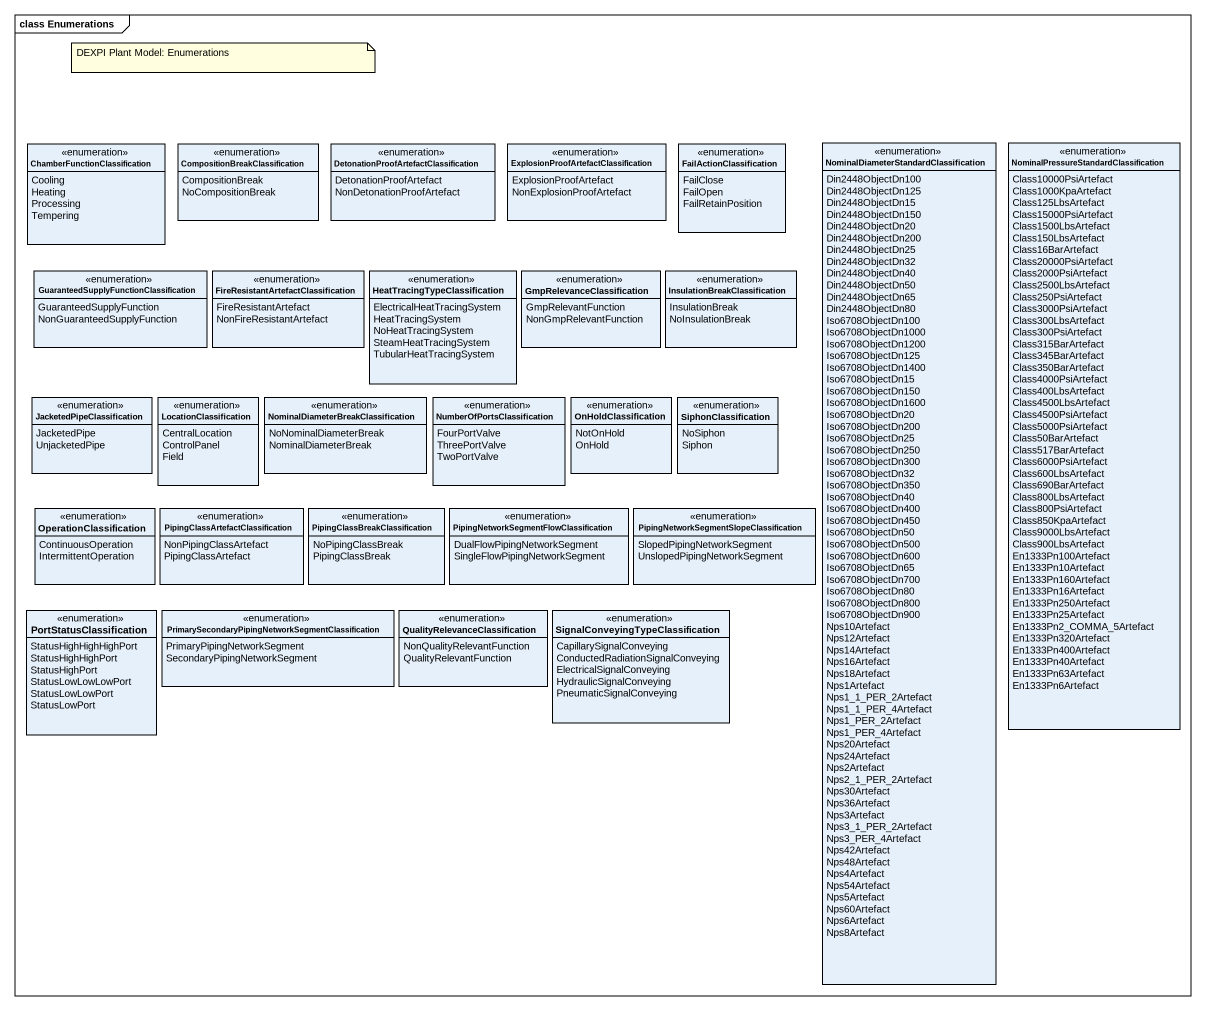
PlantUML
@startuml
mainframe class Enumerations
hide circle
hide empty members
enum "ChamberFunctionClassification" as ChamberFunctionClassificatio {
  Cooling
  Heating
  Processing
  Tempering
}
enum "CompositionBreakClassification" as CompositionBreakClassificati {
  CompositionBreak
  NoCompositionBreak
}
enum "DetonationProofArtefactClassification" as DetonationProofArtefactClass {
  DetonationProofArtefact
  NonDetonationProofArtefact
}
enum "ExplosionProofArtefactClassification" as ExplosionProofArtefactClassi {
  ExplosionProofArtefact
  NonExplosionProofArtefact
}
enum FailActionClassification {
  FailClose
  FailOpen
  FailRetainPosition
}
enum "NominalDiameterStandardClassification" as NominalDiameterStandardClass {
  Din2448ObjectDn100
  Din2448ObjectDn125
  Din2448ObjectDn15
  Din2448ObjectDn150
  Din2448ObjectDn20
  Din2448ObjectDn200
  Din2448ObjectDn25
  Din2448ObjectDn32
  Din2448ObjectDn40
  Din2448ObjectDn50
  Din2448ObjectDn65
  Din2448ObjectDn80
  Iso6708ObjectDn100
  Iso6708ObjectDn1000
  Iso6708ObjectDn1200
  Iso6708ObjectDn125
  Iso6708ObjectDn1400
  Iso6708ObjectDn15
  Iso6708ObjectDn150
  Iso6708ObjectDn1600
  Iso6708ObjectDn20
  Iso6708ObjectDn200
  Iso6708ObjectDn25
  Iso6708ObjectDn250
  Iso6708ObjectDn300
  Iso6708ObjectDn32
  Iso6708ObjectDn350
  Iso6708ObjectDn40
  Iso6708ObjectDn400
  Iso6708ObjectDn450
  Iso6708ObjectDn50
  Iso6708ObjectDn500
  Iso6708ObjectDn600
  Iso6708ObjectDn65
  Iso6708ObjectDn700
  Iso6708ObjectDn80
  Iso6708ObjectDn800
  Iso6708ObjectDn900
  Nps10Artefact
  Nps12Artefact
  Nps14Artefact
  Nps16Artefact
  Nps18Artefact
  Nps1Artefact
  Nps1_1_PER_2Artefact
  Nps1_1_PER_4Artefact
  Nps1_PER_2Artefact
  Nps1_PER_4Artefact
  Nps20Artefact
  Nps24Artefact
  Nps2Artefact
  Nps2_1_PER_2Artefact
  Nps30Artefact
  Nps36Artefact
  Nps3Artefact
  Nps3_1_PER_2Artefact
  Nps3_PER_4Artefact
  Nps42Artefact
  Nps48Artefact
  Nps4Artefact
  Nps54Artefact
  Nps5Artefact
  Nps60Artefact
  Nps6Artefact
  Nps8Artefact
}
enum "NominalPressureStandardClassification" as NominalPressureStandardClass {
  Class10000PsiArtefact
  Class1000KpaArtefact
  Class125LbsArtefact
  Class15000PsiArtefact
  Class1500LbsArtefact
  Class150LbsArtefact
  Class16BarArtefact
  Class20000PsiArtefact
  Class2000PsiArtefact
  Class2500LbsArtefact
  Class250PsiArtefact
  Class3000PsiArtefact
  Class300LbsArtefact
  Class300PsiArtefact
  Class315BarArtefact
  Class345BarArtefact
  Class350BarArtefact
  Class4000PsiArtefact
  Class400LbsArtefact
  Class4500LbsArtefact
  Class4500PsiArtefact
  Class5000PsiArtefact
  Class50BarArtefact
  Class517BarArtefact
  Class6000PsiArtefact
  Class600LbsArtefact
  Class690BarArtefact
  Class800LbsArtefact
  Class800PsiArtefact
  Class850KpaArtefact
  Class9000LbsArtefact
  Class900LbsArtefact
  En1333Pn100Artefact
  En1333Pn10Artefact
  En1333Pn160Artefact
  En1333Pn16Artefact
  En1333Pn250Artefact
  En1333Pn25Artefact
  En1333Pn2_COMMA_5Artefact
  En1333Pn320Artefact
  En1333Pn400Artefact
  En1333Pn40Artefact
  En1333Pn63Artefact
  En1333Pn6Artefact
}
enum "GuaranteedSupplyFunctionClassification" as GuaranteedSupplyFunctionClas {
  GuaranteedSupplyFunction
  NonGuaranteedSupplyFunction
}
enum "FireResistantArtefactClassification" as FireResistantArtefactClassif {
  FireResistantArtefact
  NonFireResistantArtefact
}
enum "HeatTracingTypeClassification" as HeatTracingTypeClassificatio {
  ElectricalHeatTracingSystem
  HeatTracingSystem
  NoHeatTracingSystem
  SteamHeatTracingSystem
  TubularHeatTracingSystem
}
enum GmpRelevanceClassification {
  GmpRelevantFunction
  NonGmpRelevantFunction
}
enum "InsulationBreakClassification" as InsulationBreakClassificatio {
  InsulationBreak
  NoInsulationBreak
}
enum JacketedPipeClassification {
  JacketedPipe
  UnjacketedPipe
}
enum LocationClassification {
  CentralLocation
  ControlPanel
  Field
}
enum "NominalDiameterBreakClassification" as NominalDiameterBreakClassifi {
  NoNominalDiameterBreak
  NominalDiameterBreak
}
enum NumberOfPortsClassification {
  FourPortValve
  ThreePortValve
  TwoPortValve
}
enum OnHoldClassification {
  NotOnHold
  OnHold
}
enum SiphonClassification {
  NoSiphon
  Siphon
}
enum OperationClassification {
  ContinuousOperation
  IntermittentOperation
}
enum "PipingClassArtefactClassification" as PipingClassArtefactClassific {
  NonPipingClassArtefact
  PipingClassArtefact
}
enum "PipingClassBreakClassification" as PipingClassBreakClassificati {
  NoPipingClassBreak
  PipingClassBreak
}
enum "PipingNetworkSegmentFlowClassification" as PipingNetworkSegmentFlowClas {
  DualFlowPipingNetworkSegment
  SingleFlowPipingNetworkSegment
}
enum "PipingNetworkSegmentSlopeClassification" as PipingNetworkSegmentSlopeCla {
  SlopedPipingNetworkSegment
  UnslopedPipingNetworkSegment
}
enum PortStatusClassification {
  StatusHighHighHighPort
  StatusHighHighPort
  StatusHighPort
  StatusLowLowLowPort
  StatusLowLowPort
  StatusLowPort
}
enum "PrimarySecondaryPipingNetworkSegmentClassification" as PrimarySecondaryPipingNetwor {
  PrimaryPipingNetworkSegment
  SecondaryPipingNetworkSegment
}
enum "QualityRelevanceClassification" as QualityRelevanceClassificati {
  NonQualityRelevantFunction
  QualityRelevantFunction
}
enum "SignalConveyingTypeClassification" as SignalConveyingTypeClassific {
  CapillarySignalConveying
  ConductedRadiationSignalConveying
  ElectricalSignalConveying
  HydraulicSignalConveying
  PneumaticSignalConveying
}
note as N1
  DEXPI Plant Model: Enumerations
end note
@enduml
